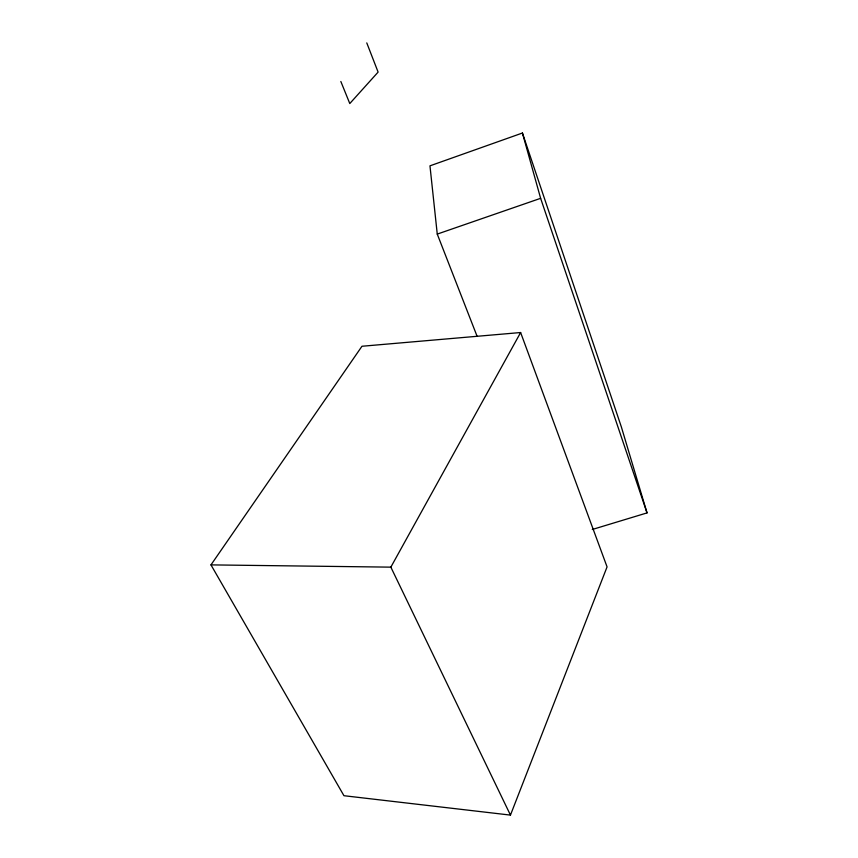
<?xml version="1.0" encoding="UTF-8"?>
<svg xmlns="http://www.w3.org/2000/svg" width="858" height="858" viewBox="0 0 858 858"><rect width="100%" height="100%" fill="white"/><g stroke="black" fill="none" stroke-linecap="round" stroke-linejoin="round"><path stroke-width="1.29" d="M510.456 815.1L607.067 566.891L520.624 332.529L361.969 346.257L210.971 564.886L343.951 795.709L510.456 815.1L390.851 567.149L520.624 332.529M592.277 529.493L647.029 512.902L621.385 427.016L522.425 133.022L429.965 165.841L437.258 234.095L477.048 336.164M437.258 234.095L540.626 198.327L522.425 133.022M210.971 564.886L390.851 567.149M340.841 81.489L349.785 103.55L378.11 72.104L366.774 42.9M540.626 198.327L647.029 512.902"/></g></svg>
